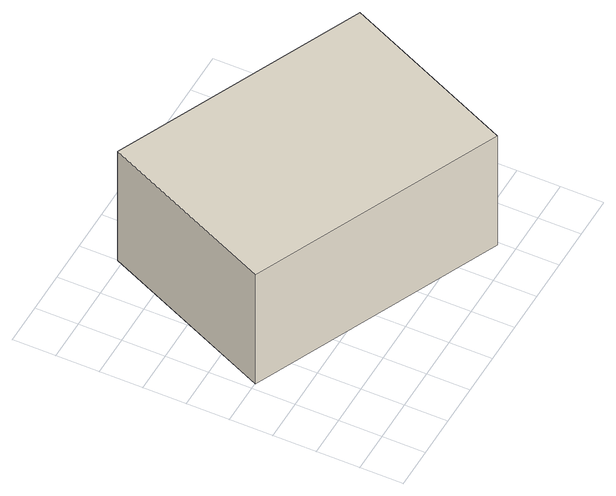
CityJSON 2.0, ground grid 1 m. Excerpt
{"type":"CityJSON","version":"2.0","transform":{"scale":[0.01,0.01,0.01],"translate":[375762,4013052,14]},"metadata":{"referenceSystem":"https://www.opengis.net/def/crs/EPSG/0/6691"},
"CityObjects":{
"building1":{"type":"Building","attributes":{"枝番":1,"利根川水系渡良瀬川洪水浸水想定区域（計画規模）.規模":"L1","利根川水系渡良瀬川洪水浸水想定区域（計画規模）.浸水ランク":"2","利根川水系渡良瀬川洪水浸水想定区域（計画規模）.浸水深":1.85,"利根川水系渡良瀬川洪水浸水想定区域（計画規模）.継続時間":79,"利根川水系渡良瀬川洪水浸水想定区域（想定最大規模）.規模":"L2","利根川水系渡良瀬川洪水浸水想定区域（想定最大規模）.浸水ランク":"3","利根川水系渡良瀬川洪水浸水想定区域（想定最大規模）.浸水深":3.22,"利根川水系渡良瀬川洪水浸水想定区域（想定最大規模）.継続時間":294.6,"利根川水系矢場川洪水浸水想定区域（想定最大規模）.規模":"L2","利根川水系矢場川洪水浸水想定区域（想定最大規模）.浸水ランク":"1","利根川水系矢場川洪水浸水想定区域（想定最大規模）.浸水深":0.27,"利根川水系矢場川洪水浸水想定区域（想定最大規模）.継続時間":12.7,"利根川水系多々良川洪水浸水想定区域（想定最大規模）.規模":"L2","利根川水系多々良川洪水浸水想定区域（想定最大規模）.浸水ランク":"1","利根川水系多々良川洪水浸水想定区域（想定最大規模）.浸水深":0.15,"利根川水系利根川洪水浸水想定区域（計画規模）.規模":"L1","利根川水系利根川洪水浸水想定区域（計画規模）.浸水ランク":"3","利根川水系利根川洪水浸水想定区域（計画規模）.浸水深":4.2,"利根川水系利根川洪水浸水想定区域（想定最大規模）.規模":"L2","利根川水系利根川洪水浸水想定区域（想定最大規模）.浸水ランク":"4","利根川水系利根川洪水浸水想定区域（想定最大規模）.浸水深":6.43,"利根川水系谷田川洪水浸水想定区域（想定最大規模）.規模":"L2","利根川水系谷田川洪水浸水想定区域（想定最大規模）.浸水ランク":"1","利根川水系谷田川洪水浸水想定区域（想定最大規模）.浸水深":0.106,"usage":"452","measuredHeight":3.3,"BuildingDetails.prefecture":"10","BuildingDetails.city":"10207","BuildingDetails.surveyYear":2016},"geometry":[{"type":"Solid","lod":"1","boundaries":[[[[0,1,2,3]],[[2,4,5,3]],[[1,6,4,2]],[[0,7,6,1]],[[3,5,7,0]],[[4,6,7,5]]]]}]}
},
"vertices":[
[15,300,49],[200,712,49],[779,451,49],[594,39,49],[779,451,370],[594,39,370],[200,712,370],[15,300,370]
]}
